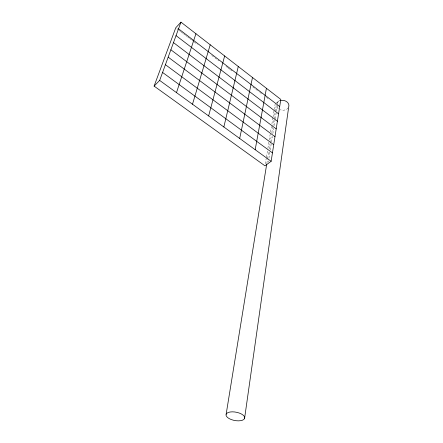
<?xml version="1.0" encoding="UTF-8"?>
<svg xmlns="http://www.w3.org/2000/svg" width="443" height="443" viewBox="0 0 443 443"><rect width="100%" height="100%" fill="white"/><g stroke="black" fill="none" stroke-linecap="round" stroke-linejoin="round"><path stroke-width="0.33" stroke-dasharray="2.21 1.66" d="M268.27 162.221L268.486 160.864M268.923 158.145L270.119 150.67M270.23 149.994L271.426 142.519M271.537 141.838L272.406 136.405M272.844 133.686L273.719 128.254M274.151 125.535L275.131 119.422M275.241 118.741L277.528 104.476M277.639 103.795L277.966 101.757M266.847 163.301L267.511 159.209M267.622 158.528L268.724 151.705M269.167 148.981L270.053 143.526M270.164 142.84L271.382 135.342M271.819 132.612L272.705 127.158M272.816 126.477L273.924 119.654M274.034 118.973L275.142 112.157M275.253 111.475L276.244 105.334M265.324 163.816L266.326 157.702M266.442 157.027L267.445 150.913M267.893 148.2L269.117 140.73M269.228 140.049L270.457 132.584M270.568 131.903L271.459 126.471M271.908 123.758L272.91 117.65M273.021 116.969L274.139 110.18M274.25 109.499L275.142 104.072M275.612 103.684L279.86 100.207M176.851 28.618L178.49 29.875M179.033 30.296L180.672 31.553M181.22 31.968L182.859 33.225M183.402 33.646L185.041 34.903M185.589 35.324L187.228 36.581M187.771 37.002L189.41 38.259M189.958 38.679L191.592 39.936M192.14 40.352L193.779 41.609M194.327 42.03L197.6 44.544M211.798 55.447L218.897 60.896M225.996 66.345L227.636 67.602M228.178 68.017L229.817 69.28M230.366 69.695L232.005 70.952M252.754 86.883L259.305 91.911M259.853 92.332L261.492 93.589M266.404 97.36L268.043 98.617M288.166 107.882A6.307 4.939 6.7 0 1 280.192 109.764M278.365 108.762A6.307 4.939 6.7 0 1 276.62 106.536M277.025 102.782A6.307 4.939 6.7 0 1 279.223 100.976"/><path stroke-width="0.66" d="M244.569 418.519A9.486 4.214 10.8 0 0 232.237 411.835A9.486 4.214 10.8 0 0 229.313 418.679A9.486 4.214 10.8 0 0 244.569 418.519L288.742 106.697A6.307 4.939 6.7 0 0 286.887 101.857A6.307 4.939 6.7 0 0 280.718 100.495M271.138 161.285L280.812 99.426L180.965 22.15L175.76 27.776L154.098 86.103L264.992 165.848L271.138 161.285L159.668 80.421L180.965 22.15M226.146 414.255L266.736 163.982M255.174 149.706L266.42 88.29M239.68 138.465L252.488 77.503M223.848 126.98L238.279 66.505M208.631 115.939L224.645 55.956M192.495 104.232L210.22 44.793M176.486 92.62L195.939 33.74M154.098 86.103L159.668 80.421M162.581 72.453L272.456 152.879M165.416 64.695L273.735 144.678M168.179 57.141L274.987 136.677M170.865 49.782L276.205 128.869M173.49 42.611L277.401 121.249M176.043 35.617L278.564 113.801M178.535 28.801L279.699 106.53"/></g></svg>
